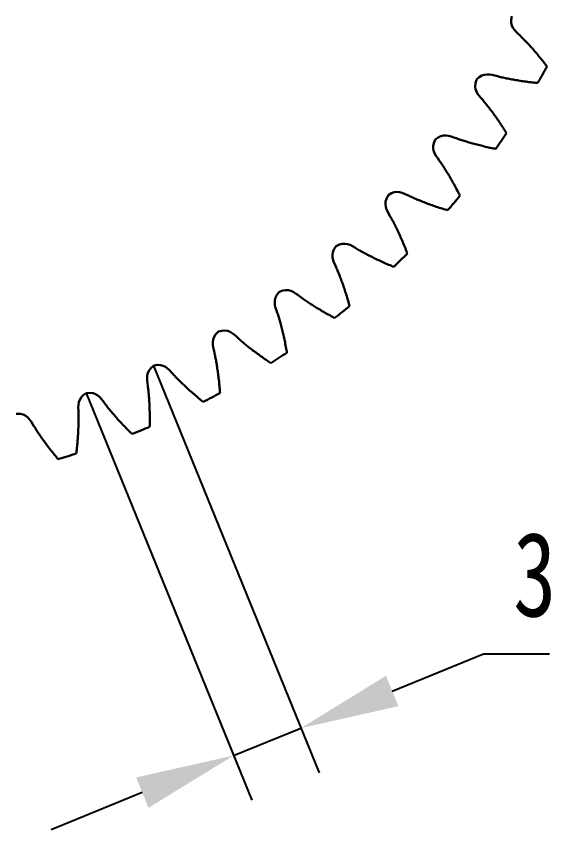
# Model space of a CAD drawing. Header units: millimetres. Extents: x -1 to 297, y 0 to 210.
# Drawn here: x 89.77 to 112.58, y 95.26 to 128.97 of the extents above; entities that cross this region are included whole.
import ezdxf

# ---------------------------------------------------------------- set-up
doc = ezdxf.new("R2010")
doc.units = ezdxf.units.MM
doc.header["$PDSIZE"] = -1
doc.styles.get("Standard").update_dxf_attribs({"font": 'hyswlongfangsong.ttf'})
doc.dimstyles.new('ISO-25', dxfattribs={"dimtxt": 2.5, "dimasz": 2.5, "dimexe": 1.25, "dimexo": 0.625, "dimtad": 1, "dimtxsty": 'STANDARD', "dimcen": 2.5, "dimadec": 0, "dimazin": 0, "dimtfac": 1, "dimtmove": 0, "dimatfit": 3, "dimfxl": 1, "dimarcsym": 0})

# ---------------------------------------------------------------- blocks, each defined once
blk = doc.blocks.new('*D14')
at = {"color": 0, "lineweight": -2, "transparency": 16777216}
for p, q in [((95.456, 114.489), (102.32, 97.615)), ((92.659, 113.351), (99.523, 96.478)), ((105.345, 101.005), (109.125, 102.543)), ((109.125, 102.543), (111.863, 102.543)), ((98.769, 98.33), (101.566, 99.468)), ((94.99, 96.793), (91.211, 95.256))]:
    blk.add_line(p, q, dxfattribs=at)
at = {"color": 0, "transparency": 16777216}
for points in [[(105.089, 101.635), (105.602, 100.376), (101.566, 99.468)], [(94.734, 97.423), (95.246, 96.163), (98.769, 98.33)]]:
    blk.add_solid(points, dxfattribs=at)
at = {"layer": 'Defpoints', "color": 0, "transparency": 16777216}
for p in [(95.456, 114.489), (92.659, 113.351), (101.566, 99.468)]:
    blk.add_point(p, dxfattribs=at)
at = {"color": 0, "transparency": 16777216, "insert": (111.256, 105.817), "char_height": 3.5, "attachment_point": 5}
blk.add_mtext('3', dxfattribs=at)

msp = doc.modelspace()

# ---------------------------------------------------------------- linework, layer by layer
at = {"color": 7, "linetype": 'Continuous', "lineweight": 30}
for radius, start, end in [(33.5, 330.2479, 331.5983), (31.25, 328.1355, 328.1722), (33.5, 324.7094, 326.0598), (31.25, 322.597, 322.6337), (31.25, 317.0586, 317.0953), (33.5, 319.171, 320.5213), (31.25, 311.5201, 311.5568), (33.5, 313.6325, 314.9829), (31.25, 305.9817, 306.0183), (33.5, 308.0941, 309.4444), (31.25, 300.4432, 300.4799), (33.5, 302.5556, 303.9059), (31.25, 294.9047, 294.9414), (31.25, 289.3663, 289.403), (33.5, 297.0171, 298.3675), (31.25, 283.8278, 283.8645), (33.5, 291.4787, 292.829), (33.5, 285.9402, 287.2906)]:
    msp.add_arc((82.296, 142.833), radius, start, end, dxfattribs=at)
for points, knots in [([(110.305, 128.974), (110.19, 128.564), (110.482, 128.339), (110.783, 128.037), (110.925, 127.891), (111.072, 127.733), (111.224, 127.563), (111.38, 127.38), (111.54, 127.185), (111.669, 127.023), (111.743, 126.926), (111.764, 126.899)], [0, 0, 0, 0, 0.1059016, 0.1287387, 0.1530336, 0.1787864, 0.2059971, 0.2346657, 0.2647922, 0.2963766, 0.3086458, 0.3086458, 0.3086458, 0.3086458]), ([(111.38, 126.209), (111.346, 126.212), (111.224, 126.224), (111.019, 126.248), (110.769, 126.281), (110.531, 126.318), (110.307, 126.357), (110.095, 126.398), (109.896, 126.442), (109.48, 126.538), (109.136, 126.667), (108.847, 126.353)], [0.6913542, 0.6913542, 0.6913542, 0.6913542, 0.7036234, 0.7352078, 0.7653343, 0.7940029, 0.8212136, 0.8469664, 0.8712613, 0.8940984, 1, 1, 1, 1]), ([(108.837, 126.336), (108.683, 125.938), (108.951, 125.687), (109.222, 125.357), (109.349, 125.197), (109.48, 125.026), (109.615, 124.842), (109.753, 124.645), (109.894, 124.436), (110.006, 124.262), (110.07, 124.158), (110.089, 124.129)], [0, 0, 0, 0, 0.1059016, 0.1287387, 0.1530336, 0.1787864, 0.2059971, 0.2346657, 0.2647922, 0.2963766, 0.3086458, 0.3086458, 0.3086458, 0.3086458]), ([(109.64, 123.479), (109.606, 123.486), (109.486, 123.51), (109.284, 123.553), (109.038, 123.61), (108.806, 123.67), (108.586, 123.73), (108.379, 123.792), (108.185, 123.854), (107.78, 123.99), (107.45, 124.152), (107.133, 123.867)], [0.6913542, 0.6913542, 0.6913542, 0.6913542, 0.7036234, 0.7352078, 0.7653343, 0.7940029, 0.8212136, 0.8469664, 0.8712613, 0.8940984, 1, 1, 1, 1]), ([(107.121, 123.851), (106.929, 123.47), (107.172, 123.194), (107.41, 122.839), (107.521, 122.669), (107.634, 122.485), (107.751, 122.289), (107.869, 122.08), (107.989, 121.858), (108.084, 121.674), (108.138, 121.565), (108.154, 121.534)], [0, 0, 0, 0, 0.1059016, 0.1287387, 0.1530336, 0.1787864, 0.2059971, 0.2346657, 0.2647922, 0.2963766, 0.3086458, 0.3086458, 0.3086458, 0.3086458]), ([(107.644, 120.931), (107.612, 120.94), (107.494, 120.976), (107.297, 121.038), (107.058, 121.119), (106.832, 121.201), (106.619, 121.282), (106.419, 121.364), (106.232, 121.444), (105.843, 121.619), (105.53, 121.812), (105.186, 121.559)], [0.6913542, 0.6913542, 0.6913542, 0.6913542, 0.7036234, 0.7352078, 0.7653343, 0.7940029, 0.8212136, 0.8469664, 0.8712613, 0.8940984, 1, 1, 1, 1]), ([(105.173, 121.544), (104.945, 121.183), (105.161, 120.885), (105.363, 120.509), (105.457, 120.328), (105.552, 120.135), (105.649, 119.928), (105.747, 119.709), (105.845, 119.476), (105.921, 119.284), (105.965, 119.17), (105.977, 119.138)], [0, 0, 0, 0, 0.1059016, 0.1287387, 0.1530336, 0.1787864, 0.2059971, 0.2346657, 0.2647922, 0.2963766, 0.3086458, 0.3086458, 0.3086458, 0.3086458]), ([(103.011, 119.436), (102.75, 119.098), (102.936, 118.781), (103.1, 118.387), (103.177, 118.198), (103.253, 117.996), (103.33, 117.782), (103.406, 117.554), (103.481, 117.313), (103.538, 117.114), (103.571, 116.996), (103.58, 116.963)], [0, 0, 0, 0, 0.1059016, 0.1287387, 0.1530336, 0.1787864, 0.2059971, 0.2346657, 0.2647922, 0.2963766, 0.3086458, 0.3086458, 0.3086458, 0.3086458]), ([(105.412, 118.586), (105.38, 118.599), (105.267, 118.646), (105.077, 118.727), (104.847, 118.831), (104.63, 118.934), (104.426, 119.035), (104.235, 119.136), (104.056, 119.234), (103.685, 119.445), (103.393, 119.667), (103.026, 119.449)], [0.6913542, 0.6913542, 0.6913542, 0.6913542, 0.7036234, 0.7352078, 0.7653343, 0.7940029, 0.8212136, 0.8469664, 0.8712613, 0.8940984, 1, 1, 1, 1]), ([(102.964, 116.469), (102.934, 116.485), (102.826, 116.542), (102.644, 116.641), (102.425, 116.766), (102.219, 116.89), (102.026, 117.011), (101.845, 117.129), (101.677, 117.244), (101.328, 117.49), (101.058, 117.739), (100.673, 117.557)], [0.6913542, 0.6913542, 0.6913542, 0.6913542, 0.7036234, 0.7352078, 0.7653343, 0.7940029, 0.8212136, 0.8469664, 0.8712613, 0.8940984, 1, 1, 1, 1]), ([(100.656, 117.546), (100.364, 117.235), (100.518, 116.901), (100.644, 116.493), (100.702, 116.298), (100.758, 116.09), (100.814, 115.868), (100.867, 115.634), (100.919, 115.387), (100.957, 115.184), (100.978, 115.063), (100.984, 115.03)], [0, 0, 0, 0, 0.1059016, 0.1287387, 0.1530336, 0.1787864, 0.2059971, 0.2346657, 0.2647922, 0.2963766, 0.3086458, 0.3086458, 0.3086458, 0.3086458]), ([(100.323, 114.597), (100.294, 114.616), (100.192, 114.683), (100.021, 114.799), (99.815, 114.945), (99.622, 115.088), (99.441, 115.227), (99.273, 115.362), (99.117, 115.493), (98.793, 115.771), (98.549, 116.046), (98.147, 115.902)], [0.6913542, 0.6913542, 0.6913542, 0.6913542, 0.7036234, 0.7352078, 0.7653343, 0.7940029, 0.8212136, 0.8469664, 0.8712613, 0.8940984, 1, 1, 1, 1]), ([(98.13, 115.892), (97.809, 115.611), (97.93, 115.264), (98.016, 114.845), (98.055, 114.645), (98.091, 114.433), (98.125, 114.207), (98.155, 113.969), (98.183, 113.718), (98.201, 113.512), (98.21, 113.39), (98.213, 113.356)], [0, 0, 0, 0, 0.1059016, 0.1287387, 0.1530336, 0.1787864, 0.2059971, 0.2346657, 0.2647922, 0.2963766, 0.3086458, 0.3086458, 0.3086458, 0.3086458]), ([(95.456, 114.489), (95.109, 114.241), (95.196, 113.883), (95.241, 113.459), (95.261, 113.256), (95.276, 113.041), (95.288, 112.813), (95.296, 112.573), (95.299, 112.321), (95.297, 112.114), (95.294, 111.992), (95.294, 111.957)], [0, 0, 0, 0, 0.1059016, 0.1287387, 0.1530336, 0.1787864, 0.2059971, 0.2346657, 0.2647922, 0.2963766, 0.3086458, 0.3086458, 0.3086458, 0.3086458]), ([(97.514, 112.989), (97.487, 113.01), (97.392, 113.087), (97.233, 113.219), (97.042, 113.384), (96.863, 113.545), (96.697, 113.701), (96.542, 113.852), (96.4, 113.997), (96.105, 114.306), (95.888, 114.602), (95.474, 114.498)], [0.6913542, 0.6913542, 0.6913542, 0.6913542, 0.7036234, 0.7352078, 0.7653343, 0.7940029, 0.8212136, 0.8469664, 0.8712613, 0.8940984, 1, 1, 1, 1]), ([(92.659, 113.351), (92.29, 113.137), (92.342, 112.774), (92.346, 112.347), (92.345, 112.143), (92.34, 111.927), (92.33, 111.699), (92.314, 111.46), (92.293, 111.208), (92.272, 111.003), (92.257, 110.881), (92.253, 110.847)], [0, 0, 0, 0, 0.1059016, 0.1287387, 0.1530336, 0.1787864, 0.2059971, 0.2346657, 0.2647922, 0.2963766, 0.3086458, 0.3086458, 0.3086458, 0.3086458]), ([(94.562, 111.66), (94.538, 111.683), (94.45, 111.769), (94.305, 111.916), (94.131, 112.099), (93.969, 112.276), (93.818, 112.447), (93.679, 112.612), (93.551, 112.771), (93.287, 113.106), (93.099, 113.422), (92.678, 113.358)], [0.6913542, 0.6913542, 0.6913542, 0.6913542, 0.7036234, 0.7352078, 0.7653343, 0.7940029, 0.8212136, 0.8469664, 0.8712613, 0.8940984, 1, 1, 1, 1]), ([(91.496, 110.621), (91.474, 110.647), (91.396, 110.741), (91.265, 110.901), (91.109, 111.1), (90.965, 111.292), (90.832, 111.477), (90.709, 111.655), (90.597, 111.825), (90.366, 112.184), (90.21, 112.517), (89.785, 112.494)], [0.6913542, 0.6913542, 0.6913542, 0.6913542, 0.7036234, 0.7352078, 0.7653343, 0.7940029, 0.8212136, 0.8469664, 0.8712613, 0.8940984, 1, 1, 1, 1])]:
    msp.add_open_spline(points, degree=3, knots=knots, dxfattribs=at)

# ---------------------------------------------------------------- dimensions: what is measured, and where the dimension line sits
dim = msp.add_aligned_dim(p1=(92.659, 113.351), p2=(95.456, 114.489), distance=-16.216, dimstyle='ISO-25', override={"dimtxt": 3.5, "dimasz": 4.08, "dimexe": 2, "dimexo": 0, "dimgap": 1.524, "dimtih": 1, "dimtoh": 1, "dimdec": 0, "dimzin": 0, "dimadec": 2, "dimtdec": 0, "dimtzin": 0})
dim.commit()
dim.dimension.update_dxf_attribs({"geometry": '*D14', "text_midpoint": (111.256, 105.817)})

doc.saveas('drawing.dxf')
